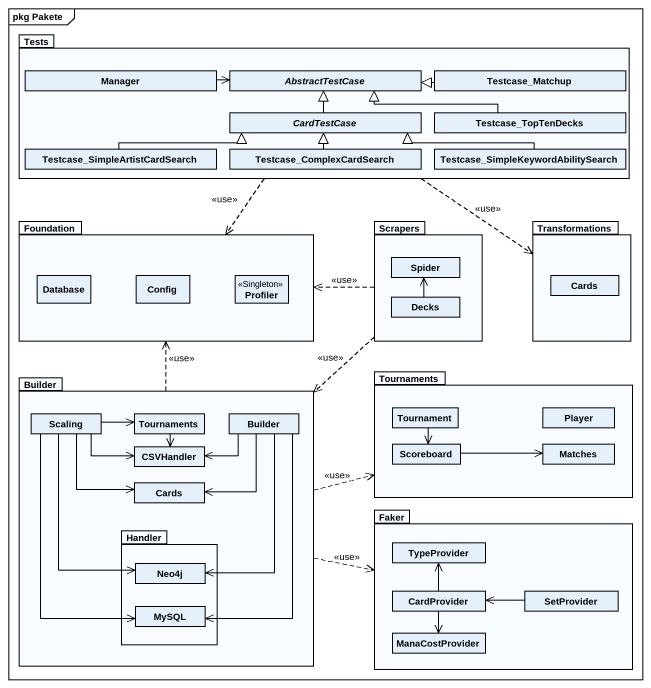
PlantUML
@startuml
mainframe pkg Pakete
hide circle
hide empty members
package Tests {
  class Manager
  abstract class AbstractTestCase
  class Testcase_Matchup
  abstract class CardTestCase
  class Testcase_TopTenDecks
  class "Testcase_SimpleArtistCardSearch" as Testcase
  class Testcase_ComplexCardSearch
  class "Testcase_SimpleKeywordAbilitySearch" as Testcase_2
}
package Foundation {
  class "Database" as Database_
  class Config
  class Profiler <<Singleton>>
}
package Scrapers {
  class Spider
  class Decks
}
package Transformations {
  class Cards
}
package Builder {
  class Scaling
  class "Tournaments" as Tournaments_2
  class "Builder" as Builder_2
  class CSVHandler
  class "Cards" as Cards_2
  package Handler {
    class Neo4j
    class MySQL
  }
}
package Tournaments {
  class Tournament
  class Player
  class Scoreboard
  class Matches
}
package Faker {
  class TypeProvider
  class CardProvider
  class SetProvider
  class ManaCostProvider
}
Tests ..> Foundation : <<use>>
Tests ..> Transformations : <<use>>
Manager -right-> AbstractTestCase
Testcase_Matchup -left-|> AbstractTestCase
CardTestCase -up-|> AbstractTestCase
Testcase_TopTenDecks -left-|> AbstractTestCase
Testcase -right-|> CardTestCase
Testcase_ComplexCardSearch -up-|> CardTestCase
Testcase_2 -left-|> CardTestCase
Scrapers .left.> Foundation : <<use>>
Scrapers ..> Builder : <<use>>
Decks -up-> Spider
Builder .up.> Foundation : <<use>>
Builder .right.> Tournaments : <<use>>
Builder .right.> Faker : <<use>>
Scaling -right-> Tournaments_2
Scaling -right-> CSVHandler
Scaling --> Cards_2
Scaling --> Neo4j
Scaling --> MySQL
Tournaments_2 --> CSVHandler
Builder_2 -left-> CSVHandler
Builder_2 --> Cards_2
Builder_2 --> Neo4j
Builder_2 --> MySQL
Tournament --> Scoreboard
Scoreboard -right-> Matches
CardProvider -up-> TypeProvider
CardProvider --> ManaCostProvider
SetProvider -left-> CardProvider
@enduml
